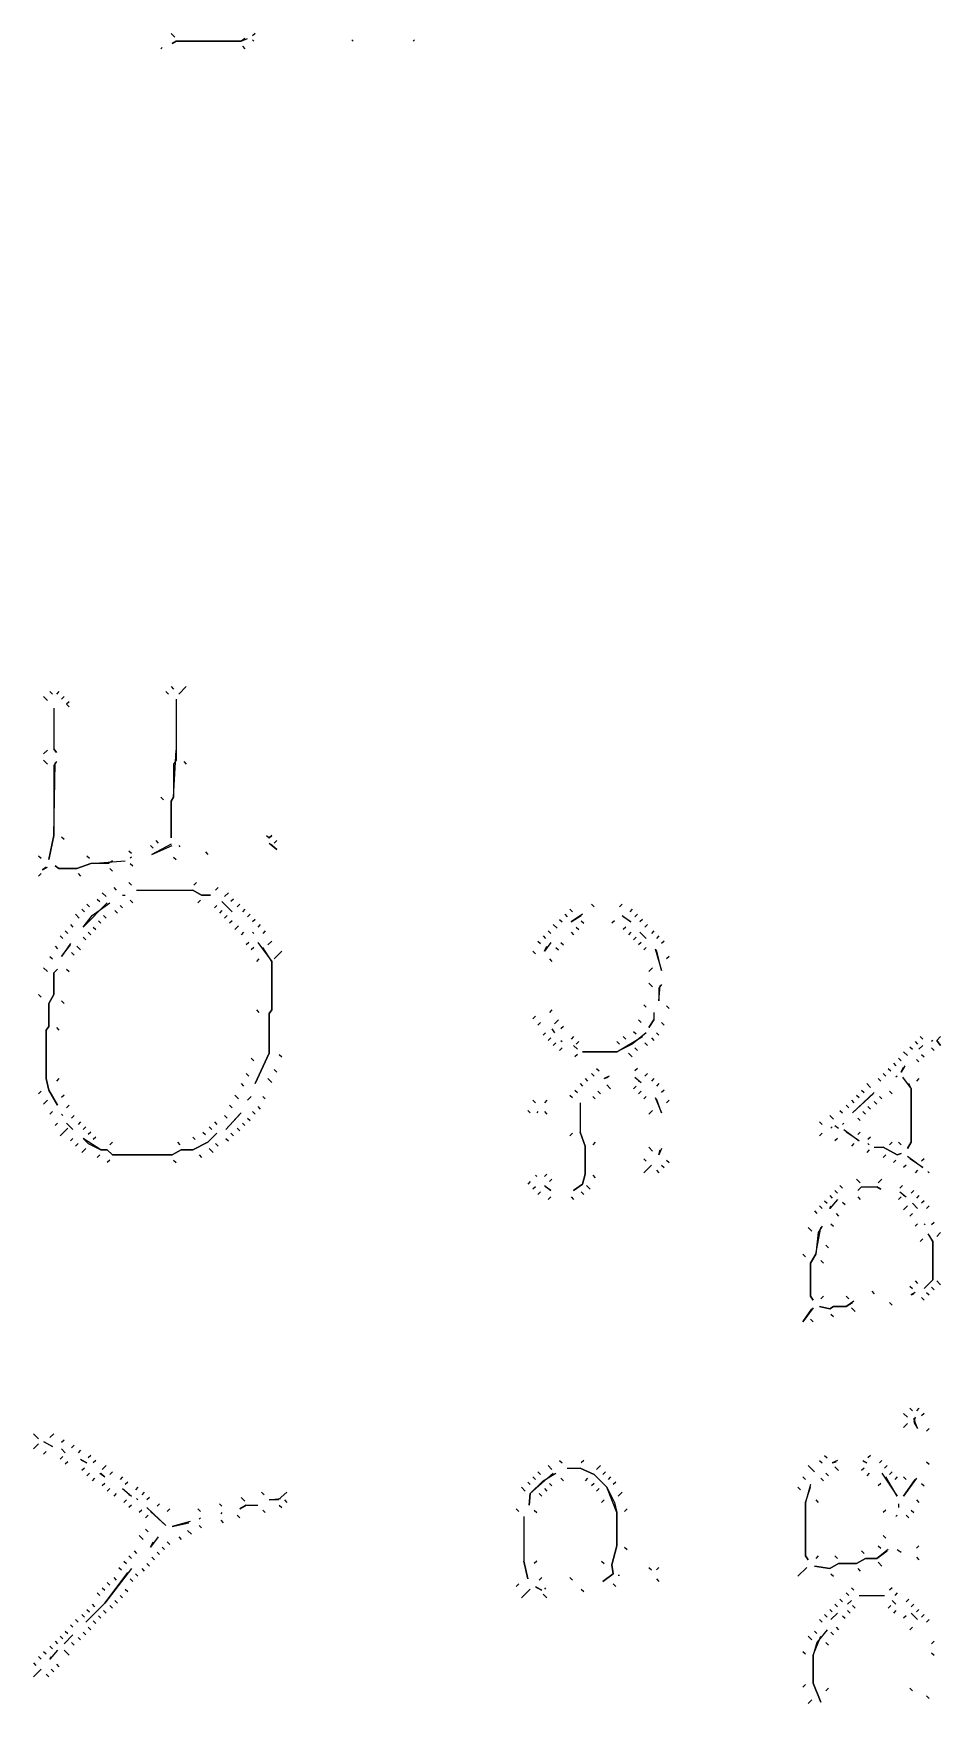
# Model space of a CAD drawing. Extents: x 1 to 2775, y -31 to 2075.
# Drawn here: x 563.8 to 682.5, y 775.8 to 994.5 of the extents above; entities that cross this region are included whole.
import ezdxf

# ---------------------------------------------------------------- set-up
doc = ezdxf.new("R2010")
doc.units = 0
doc.layers.add('LINEWORK', color=4, linetype='CONTINUOUS')

msp = doc.modelspace()

# ---------------------------------------------------------------- linework, layer by layer
at = {"layer": 'LINEWORK'}
for points in [[(581.8333, 994.5), (582.3333, 994)], [(591.5, 993.8333), (591, 993.5), (582.5, 993.5), (582, 993.1667), (582.5, 993.5), (591, 993.5), (591.8333, 993.8333)], [(591.1667, 992.8333), (591.5, 992.5)], [(592.8333, 994.5), (592.5, 994.1667)], [(592.5, 993.6667), (592.6667, 993.5)], [(605.5, 993.6667), (605.6667, 993.5)], [(613.6667, 993.6667), (613.5, 993.5)], [(580.6667, 992.6667), (580.5, 992.5)], [(565.1667, 907.6667), (565.6667, 907.1667)], [(566, 908.3333), (566.3333, 908)], [(567.1667, 908.3333), (566.8333, 908)], [(567.8333, 907.6667), (567.5, 907.3333)], [(581.1667, 908.3333), (581.5, 908)], [(581.8333, 909), (582.1667, 908.6667)], [(583.8333, 909), (582.8333, 908)], [(566.5, 906.1667), (566.5, 900.8333), (566.8333, 900.3333), (566.5, 900.8333)], [(568.5, 907), (568.1667, 906.6667), (568.5, 906.3333), (568.1667, 906.6667)], [(582.5, 907.3333), (582.5, 899.3333), (582.1667, 898.8333), (582.1667, 894.5), (581.8333, 894), (581.8333, 889.1667), (581.8333, 894), (582.1667, 894.5), (582.5, 900.6667)], [(565.6667, 900.6667), (565.1667, 900.1667)], [(565.1667, 899.3333), (565.6667, 898.8333)], [(566.8333, 899.1667), (566.5, 898.6667), (566.5, 889.5), (565.8333, 886.3333), (566.5, 889.5), (566.6667, 899)], [(583.5, 899.1667), (583.8333, 898.8333)], [(580.5, 894.5), (580.8333, 894.1667)], [(567.5, 889.3333), (567.8333, 889)], [(579.1667, 888.1667), (579.5, 887.8333)], [(581.8333, 888.3333), (579.3333, 887), (582, 888.1667)], [(579.8333, 888.8333), (580.1667, 888.5)], [(582.8333, 888.1667), (583, 888)], [(594.3333, 889.5), (594.6667, 889.1667), (595, 889.5), (594.6667, 889.1667)], [(594.6667, 888.5), (595.6667, 887.6667), (594.8333, 888.3333)], [(595.6667, 888.8333), (595.3333, 888.5)], [(564.5, 886.8333), (564.8333, 886.5)], [(574.1667, 886.1667), (573.6667, 885.8333), (571.3333, 885.8333), (569.5, 885.1667), (567.1667, 885.1667), (566.6667, 885.5), (567.1667, 885.1667), (569.5, 885.1667), (571.3333, 885.8333), (575.8333, 886.1667)], [(570.8333, 886.8333), (571.1667, 886.5)], [(576.3333, 887.5), (576.6667, 887.1667)], [(576.6667, 886.6667), (576.5, 886.5)], [(576.5, 885.8333), (576.8333, 885.5)], [(582.1667, 886.6667), (582.5, 886.3333)], [(586.3333, 887.3333), (586.6667, 887)], [(564.8333, 884.5), (564.5, 884.1667)], [(565.5, 885.3333), (565, 885), (565.6667, 885.3333)], [(569.6667, 884.5), (570, 884.1667)], [(573.8333, 885.1667), (574.1667, 884.8333)], [(572.8333, 882), (573.3333, 881.5)], [(574.3333, 882.6667), (574.6667, 882.3333)], [(575.5, 881.6667), (575.8333, 881.6667)], [(576.3333, 883.3333), (576.6667, 883)], [(577.3333, 882.3333), (584.6667, 882.3333), (585.8333, 881.6667), (587, 881.6667), (585.8333, 881.6667), (584.6667, 882.3333)], [(585.1667, 883.3333), (584.8333, 883)], [(588, 882.6667), (587.6667, 882.3333)], [(589.3333, 882), (588.8333, 881.5)], [(569.3333, 879.1667), (569.8333, 878.6667)], [(570.1667, 879.8333), (570.5, 879.5)], [(573.5, 880.6667), (570.3333, 877.5), (571.5, 879), (573.8333, 880.6667)], [(570.8333, 880.5), (571.1667, 880.1667)], [(572.1667, 881.1667), (572.5, 880.8333)], [(574.5, 879.6667), (574.8333, 879.3333)], [(575.1667, 880.3333), (575.5, 880)], [(576.5, 881), (576.8333, 880.6667)], [(585.6667, 881), (585.3333, 880.6667)], [(587.8333, 880.3333), (587.5, 880)], [(588.5, 879.6667), (588.1667, 879.3333)], [(588.5, 880.8333), (589.8333, 879.5)], [(590, 881.1667), (589.6667, 880.8333)], [(590.8333, 880.5), (590.5, 880.1667)], [(591.5, 879.8333), (591.1667, 879.5)], [(592.1667, 879.1667), (591.8333, 878.8333)], [(633.3333, 879.1667), (633.6667, 878.8333)], [(634, 879.8333), (634.3333, 879.5)], [(635.6667, 879.1667), (634.1667, 878.1667), (635.5, 879)], [(636.8333, 880.5), (637.1667, 880.1667)], [(640.8333, 880.5), (640.5, 880.1667)], [(642.1667, 879.8333), (641.8333, 879.5)], [(642.8333, 879.1667), (642.5, 878.8333)], [(568, 877), (568.3333, 876.6667)], [(568.6667, 877.8333), (569, 877.5)], [(571.6667, 877.5), (572, 877.1667)], [(572.3333, 878.3333), (572.6667, 878)], [(573, 879), (573.3333, 878.6667)], [(589.1667, 879), (588.8333, 878.6667)], [(589.8333, 878.3333), (589.5, 878)], [(590.6667, 877.6667), (590.1667, 877.1667)], [(592.8333, 878.5), (592.5, 878.1667)], [(593.5, 877.8333), (593.1667, 877.5)], [(594.1667, 877), (593.8333, 876.6667)], [(631.1667, 877), (631.5, 876.6667)], [(631.8333, 877.8333), (632.3333, 877.3333)], [(632.6667, 878.5), (633, 878.1667)], [(634.8333, 877.5), (635.1667, 877.1667)], [(635.5, 878.3333), (635.8333, 878)], [(639.8333, 878.3333), (639.5, 878)], [(640.8333, 879), (642, 878.1667), (641, 878.8333)], [(641.3333, 877.5), (641, 877.1667)], [(643.5, 878.5), (643.1667, 878.1667)], [(644.1667, 877.8333), (643.8333, 877.5)], [(645, 877), (644.6667, 876.6667)], [(566.6667, 875), (567, 874.6667)], [(567.3333, 876.3333), (567.6667, 876)], [(568.6667, 875.3333), (567.5, 873.6667), (568.6667, 875.1667)], [(569.5, 875), (570, 874.5)], [(570.3333, 876.1667), (570.6667, 875.8333)], [(571, 876.8333), (571.3333, 876.5)], [(591.3333, 876.8333), (591, 876.5)], [(592, 875.5), (591.6667, 875.1667)], [(592.6667, 874.8333), (592.3333, 874.5)], [(592.5, 876.8333), (592.6667, 876.6667)], [(593.1667, 875.5), (595, 873), (595, 866.6667), (594.6667, 866.1667), (594.6667, 861), (592.8333, 857), (594.6667, 861), (594.6667, 866.1667), (595, 866.6667), (595, 873), (593.8333, 874.8333)], [(595, 875.6667), (594.5, 875.1667)], [(629.8333, 875.6667), (630.1667, 875.3333)], [(630.5, 876.3333), (630.8333, 876)], [(631.5, 875.5), (630.6667, 874.3333), (631, 875)], [(632.1667, 874.8333), (632.5, 874.5)], [(632.8333, 875.5), (633.1667, 875.1667)], [(634.1667, 876.8333), (634.5, 876.5)], [(642, 876.8333), (641.6667, 876.5)], [(642.6667, 876.1667), (642.3333, 875.8333)], [(643.3333, 875.5), (643, 875.1667)], [(643.1667, 876.8333), (644, 876)], [(644, 874.8333), (643.6667, 874.5)], [(645.6667, 876.3333), (645.3333, 876)], [(646.3333, 875.6667), (646, 875.3333)], [(566, 873.6667), (566.3333, 873.3333)], [(568.8333, 874.1667), (569.1667, 873.8333)], [(593.3333, 873.3333), (593, 873)], [(596.3333, 874.3333), (595.3333, 873.3333)], [(629.1667, 874.3333), (629.5, 874)], [(631.3333, 873.3333), (631.6667, 873)], [(645.1667, 874.6667), (646, 871.8333), (645.3333, 874.5)], [(647, 873.6667), (646.6667, 873.3333)], [(565.1667, 872.1667), (565.6667, 871.6667)], [(567, 872), (566.5, 871.5), (566.5, 868.6667), (565.8333, 867.5), (565.8333, 864.5), (565.5, 864), (565.5, 857.6667), (565.8333, 856.1667), (567, 854.1667), (565.8333, 856.1667), (565.5, 857.6667), (565.5, 864), (565.8333, 864.5), (565.8333, 867.5), (566.5, 868.6667), (566.5, 871.5)], [(568.1667, 872), (568.5, 871.6667)], [(644.8333, 872.1667), (644.3333, 871.6667)], [(564.5, 868.6667), (564.8333, 868.3333)], [(644.3333, 870.1667), (644.8333, 869.6667)], [(646, 870), (645.6667, 869.5), (645.6667, 867.8333), (645.8333, 869.8333)], [(567.5, 867.8333), (567.8333, 867.5)], [(593, 866.6667), (593.3333, 866.3333)], [(631.6667, 866.6667), (631.3333, 866.3333)], [(643.6667, 867.3333), (644, 867)], [(645, 866.3333), (645, 865.3333), (644.3333, 864.3333), (645, 865.3333)], [(646.6667, 867.1667), (647, 866.8333)], [(566.8333, 864.3333), (567.1667, 864)], [(629.5, 865.8333), (629.1667, 865.5)], [(630.1667, 865), (629.8333, 864.6667)], [(631.6667, 864.1667), (632, 863.6667), (631.8333, 864)], [(632.5, 865.3333), (632, 864.8333)], [(633.1667, 864.5), (632.8333, 864.1667)], [(642.3333, 863.8333), (642.6667, 863.5)], [(643, 865.3333), (643.3333, 865)], [(646, 865), (646.3333, 864.6667)], [(630.8333, 863.6667), (630.5, 863.3333)], [(631.5, 863), (631.1667, 862.6667)], [(632.1667, 862.3333), (631.8333, 862)], [(633, 861.6667), (632.6667, 861.3333)], [(632.8333, 862.6667), (633, 862.5)], [(634.5, 863.1667), (634.1667, 862.8333)], [(634.5, 862), (635, 861.5)], [(635.1667, 862.5), (634.8333, 862.1667)], [(644, 863.6667), (642.1667, 862.1667), (640.1667, 861.1667), (635.6667, 861.1667), (640.1667, 861.1667), (643.5, 863.1667)], [(640.1667, 862.5), (640.5, 862.1667)], [(641, 863.1667), (641.3333, 862.8333)], [(642.5, 861.6667), (642.8333, 861.3333)], [(643.8333, 862.3333), (644.1667, 862)], [(644.6667, 863), (645, 862.6667)], [(645.3333, 863.6667), (645.6667, 863.3333)], [(678.5, 861.8333), (678.8333, 861.5)], [(679.1667, 862.5), (679.5, 862.1667)], [(680.1667, 862), (679.6667, 861.5)], [(679.8333, 863.1667), (680.1667, 862.8333)], [(681.5, 862.6667), (681.3333, 862.5)], [(681.3333, 861.6667), (681.6667, 861.3333)], [(682.5, 863.1667), (682, 862.6667), (682.5, 862), (682, 862.6667)], [(592.3333, 860.3333), (592.6667, 860)], [(596, 860.8333), (596.3333, 860.5)], [(635, 860.8333), (634.6667, 860.5)], [(641.6667, 861), (642.1667, 860.5)], [(676.3333, 859.6667), (676.6667, 859.3333)], [(677, 860.3333), (677.3333, 860)], [(677.6667, 861.1667), (678.1667, 860.6667)], [(679.3333, 860.1667), (679.6667, 859.8333)], [(680, 860.8333), (680.3333, 860.5)], [(567.1667, 857.6667), (566.8333, 857.3333)], [(591.6667, 858.3333), (592, 858)], [(594.5, 857.6667), (595, 857.1667)], [(595.3333, 858.8333), (595.6667, 858.5)], [(636, 857.6667), (636.3333, 857.3333)], [(636.8333, 858.3333), (637.1667, 858)], [(637.5, 859), (637.8333, 858.6667)], [(639.1667, 858), (638.5, 857.6667), (639, 857.8333)], [(642.8333, 859), (642.5, 858.6667)], [(642.5, 857.8333), (643.3333, 857.1667), (643, 857.3333)], [(644.1667, 858.3333), (643.8333, 858)], [(645, 857.6667), (644.6667, 857.3333)], [(674.3333, 857.6667), (674.6667, 857.3333)], [(675, 858.3333), (675.3333, 858)], [(675.6667, 859), (676, 858.6667)], [(676.8333, 858), (676.6667, 857.8333)], [(677.8333, 859.3333), (677.3333, 858.5), (677.6667, 859.1667)], [(677.5, 857.8333), (678.6667, 856.3333), (678.6667, 849.3333), (678.1667, 848.5), (678.6667, 849.3333), (678.6667, 856.3333), (678.3333, 857)], [(679.6667, 857.6667), (679.3333, 857.3333)], [(564.8333, 856), (564.5, 855.6667)], [(567.8333, 855.5), (567.5, 855.1667)], [(590.1667, 855.5), (590.6667, 855)], [(591, 857), (591.3333, 856.6667)], [(592.3333, 855.3333), (591.8333, 854.8333)], [(593.8333, 855.3333), (594.1667, 855)], [(634, 855.5), (634.3333, 855.1667)], [(634.6667, 856.1667), (635, 855.8333)], [(635.3333, 857), (635.6667, 856.6667)], [(637, 855.3333), (637.3333, 855)], [(637.6667, 856), (638, 855.6667)], [(638.8333, 856.8333), (639.3333, 856.3333)], [(642.6667, 856.6667), (642.3333, 856.3333)], [(643.3333, 856), (643, 855.6667)], [(644, 855.3333), (643.6667, 855)], [(645.1667, 855.1667), (646, 853.1667), (645.3333, 855)], [(645.6667, 857), (645.3333, 856.6667)], [(646.3333, 856.1667), (646, 855.8333)], [(673.8333, 855.8333), (671, 853.1667), (673.6667, 855.6667)], [(671.5, 855.5), (671.8333, 855.1667)], [(672.1667, 856.1667), (672.5, 855.8333)], [(672.8333, 857), (673.3333, 856.5)], [(674.5, 855.3333), (674.8333, 855)], [(675.8333, 856), (676.1667, 855.6667)], [(565.6667, 854.8333), (565.1667, 854.3333)], [(566.3333, 853.3333), (566, 853)], [(567.5, 853), (567.6667, 852.8333)], [(568.5, 854.1667), (568.1667, 853.8333)], [(569.1667, 852.8333), (568.8333, 852.5)], [(588.8333, 852.8333), (589.1667, 852.5)], [(591, 853.1667), (589, 851), (590.8333, 853)], [(589.5, 854.1667), (589.8333, 853.8333)], [(592.5, 853.3333), (592.8333, 853)], [(593.1667, 854), (593.5, 853.6667)], [(628.5, 853.5), (628.8333, 853.1667)], [(629.1667, 854.8333), (629.5, 854.5)], [(629.8333, 853.3333), (629.6667, 853.1667)], [(631, 854.8333), (630.6667, 854.5)], [(630.6667, 853.3333), (631, 853)], [(635.3333, 854.5), (635.3333, 850.6667), (636, 848.8333), (636, 845.1667), (635.6667, 843.8333), (634.5, 843), (635.6667, 843.8333), (636, 845.1667), (636, 848.8333), (635.3333, 850.6667)], [(644.8333, 853.5), (644.3333, 853)], [(647, 854.8333), (646.6667, 854.5)], [(668, 852.8333), (668.5, 852.3333)], [(669.3333, 853.5), (669.6667, 853.1667)], [(670.1667, 854.1667), (670.5, 853.8333)], [(670.8333, 854.8333), (671.1667, 854.5)], [(672.3333, 853.3333), (672.6667, 853)], [(673, 854), (673.3333, 853.6667)], [(673.8333, 854.6667), (674.1667, 854.3333)], [(567, 851.8333), (566.6667, 851.5)], [(568.3333, 851.1667), (567.3333, 850.1667)], [(568.1667, 851.8333), (569, 851)], [(570, 852), (569.6667, 851.6667)], [(570.6667, 851.3333), (570.3333, 851)], [(571.3333, 850.6667), (571, 850.3333)], [(586, 850.6667), (586.3333, 850.3333)], [(586.8333, 851.3333), (587.1667, 851)], [(587.5, 852), (587.8333, 851.6667)], [(590.5, 851.1667), (590.8333, 850.8333)], [(591.1667, 851.8333), (591.5, 851.5)], [(591.8333, 852.5), (592.1667, 852.1667)], [(666.6667, 852), (667, 851.6667)], [(668.3333, 851.3333), (668.1667, 851.1667)], [(668.6667, 851.5), (669.1667, 851.1667), (668.8333, 851.3333)], [(669.8333, 851.8333), (669.6667, 851.6667)], [(669.8333, 851), (671.8333, 849.5), (670.1667, 850.6667)], [(671.6667, 852.5), (672, 852.1667)], [(672, 850.6667), (671.6667, 850.3333)], [(569, 849.8333), (568.6667, 849.5)], [(569.6667, 849.1667), (569.3333, 848.8333)], [(570.6667, 848.5), (570.1667, 848)], [(587.8333, 850.5), (586.6667, 849.3333), (584.6667, 848.3333), (583.1667, 848.3333), (582, 847.6667), (574.1667, 847.6667), (573.5, 848.3333), (572.6667, 848.3333), (570.3333, 849.8333), (571, 849.1667), (572.6667, 848.3333), (573.5, 848.3333), (574.1667, 847.6667), (582, 847.6667), (583.1667, 848.3333), (584.6667, 848.3333), (586.6667, 849.3333)], [(572, 850), (571.6667, 849.6667)], [(574.1667, 849.3333), (573.8333, 849)], [(582.6667, 849.3333), (583, 849)], [(584.6667, 850), (585, 849.6667)], [(586.8333, 848.5), (587.3333, 848)], [(587.6667, 849.1667), (588, 848.8333)], [(589, 849.8333), (589.3333, 849.5)], [(589.6667, 850.5), (590, 850.1667)], [(634.3333, 850.5), (634, 850.1667)], [(637.3333, 849.3333), (637, 849)], [(644.3333, 848.6667), (644.8333, 848.1667)], [(646, 848.5), (645.6667, 847.6667), (645.8333, 848.3333)], [(667, 850.5), (666.6667, 850.1667)], [(669, 849.8333), (668.6667, 849.5)], [(671.1667, 849.1667), (670.8333, 848.8333)], [(673.3333, 850), (673, 849.6667)], [(673, 849.1667), (673.1667, 849)], [(673.8333, 848.6667), (675, 848.6667), (676.8333, 847.6667), (677.3333, 847.8333), (676.8333, 847.6667), (675, 848.6667)], [(676.1667, 849.3333), (675.8333, 849)], [(677, 849.3333), (677.3333, 849)], [(572.5, 847.6667), (572.1667, 847.3333)], [(573.8333, 847), (573.5, 846.6667)], [(582.1667, 847), (582.5, 846.6667)], [(585.5, 847.6667), (585.8333, 847.3333)], [(643.6667, 847.1667), (644, 846.8333)], [(644.6667, 846.3333), (643.6667, 845.3333)], [(646, 846.3333), (646.3333, 846)], [(646.6667, 847), (647, 846.6667)], [(673.1667, 848.3333), (672.8333, 848)], [(675.3333, 847.6667), (675, 847.3333)], [(676.6667, 847), (676.3333, 846.6667)], [(678, 846.3333), (677.6667, 846)], [(678.1667, 847.5), (680.1667, 846), (678.5, 847.1667)], [(680.3333, 847.1667), (680, 846.8333)], [(628.8333, 844.1667), (628.5, 843.8333)], [(629.5, 845), (629.6667, 844.8333)], [(631, 845.1667), (630.6667, 844.8333)], [(631.6667, 844.5), (631.3333, 844.1667)], [(637, 845), (637.3333, 844.6667)], [(645.3333, 845.6667), (645.6667, 845.3333)], [(671.5, 844.5), (672, 844)], [(674.8333, 844.5), (674.3333, 844)], [(679.5, 845.6667), (679.1667, 845.3333)], [(680.8333, 845.5), (681, 845.3333)], [(629.5, 843.5), (629.1667, 843.1667)], [(630.1667, 842.8333), (629.8333, 842.5)], [(630.6667, 843.6667), (631.5, 843), (630.8333, 843.5)], [(631.5, 842.1667), (631.1667, 841.8333)], [(634.1667, 842.1667), (634.5, 841.8333)], [(635.5, 842.8333), (635.8333, 842.5)], [(636.1667, 843.6667), (636.6667, 843.1667)], [(668, 842.3333), (668.3333, 842)], [(668.6667, 843), (669, 842.6667)], [(669.3333, 843.6667), (669.6667, 843.3333)], [(672.1667, 843.5), (671.6667, 843), (672.1667, 843.5), (674.1667, 843.5), (674.6667, 843.1667), (674.1667, 843.5)], [(671.6667, 842.1667), (672, 841.8333)], [(677.3333, 842.1667), (677, 841.8333)], [(677.5, 843.6667), (677.1667, 843.3333)], [(677.1667, 842.8333), (678, 842.1667), (677.6667, 842.3333)], [(679, 843), (678.6667, 842.6667)], [(679.6667, 842.3333), (679.3333, 842)], [(666, 840.3333), (666.3333, 840)], [(666.6667, 841), (667, 840.6667)], [(667.3333, 841.6667), (667.6667, 841.3333)], [(669, 841.8333), (668, 840.6667), (668.1667, 841)], [(668.8333, 840), (669.1667, 839.6667)], [(669.6667, 841.5), (670, 841.1667)], [(678.1667, 841), (677.6667, 840.5)], [(678.8333, 840), (678.5, 839.6667)], [(678.8333, 841.3333), (679.5, 840.6667)], [(680.3333, 841.6667), (680, 841.3333)], [(681, 841), (680.6667, 840.6667)], [(665.1667, 838.1667), (665.6667, 837.6667)], [(667, 838.3333), (666.5, 837.5), (666.1667, 834.6667), (665.5, 833.5), (665.5, 829.1667), (665.8333, 828.6667), (665.5, 829.1667), (665.5, 833.5), (666.1667, 834.6667), (666.8333, 838.1667)], [(668.1667, 838.6667), (668.5, 838.3333)], [(679.5, 838.6667), (679.1667, 838.3333)], [(680.3333, 838.6667), (680.5, 838.5)], [(681.6667, 838.8333), (681.3333, 838.5)], [(682.5, 837.5), (682, 837)], [(667.5, 835.8333), (667.8333, 835.5)], [(680.1667, 836.6667), (679.8333, 836.3333)], [(680.8333, 837.3333), (681.5, 836.3333), (681.5, 831.3333), (680.3333, 830.1667), (681.5, 831.3333), (681.5, 836.3333), (681, 837.1667)], [(664.5, 834.6667), (664.8333, 834.3333)], [(666.8333, 833.8333), (667.1667, 833.5)], [(679.1667, 831.1667), (679.5, 830.8333)], [(682, 831.1667), (682.5, 830.6667)], [(667.1667, 829.1667), (666.8333, 828.8333)], [(670.1667, 829.1667), (670.5, 828.8333)], [(673.5, 829.8333), (673.8333, 829.5)], [(678.5, 830.5), (678.8333, 830.1667)], [(679.1667, 829.6667), (678.6667, 829.3333), (679, 829.5)], [(680, 829), (680.3333, 828.6667)], [(680.6667, 829.6667), (681, 829.3333)], [(681.3333, 830.3333), (681.6667, 830)], [(665.8333, 827.6667), (664.5, 825.8333), (665.6667, 827.5)], [(671.1667, 828.5), (670.1667, 827.8333), (668.5, 827.8333), (668, 827.5), (666.6667, 827.8333), (668, 827.5), (668.5, 827.8333), (670.1667, 827.8333), (671, 828.3333)], [(668.1667, 826.8333), (668.5, 826.5)], [(670.8333, 827.6667), (671.3333, 827.1667)], [(675.8333, 828.3333), (676.1667, 828)], [(665.5, 826.1667), (665.8333, 825.8333)], [(677.6667, 813.8333), (678.1667, 813.3333)], [(678.5, 814.5), (678.8333, 814.1667)], [(679.6667, 814.5), (679.3333, 814.1667)], [(680.3333, 813.8333), (680, 813.5)], [(678.1667, 812.5), (677.6667, 812)], [(679.1667, 813.3333), (679, 812.6667), (679.5, 811.8333), (679, 813.1667)], [(681, 811.8333), (680.6667, 811.5)], [(563.8333, 811.1667), (564.5, 810.5)], [(564.5, 809.8333), (563.8333, 809.1667)], [(565.1667, 810.1667), (566.3333, 809.5), (565.3333, 810)], [(566.5, 811.1667), (566, 810.6667)], [(567.8333, 810.3333), (567.5, 810)], [(567.5, 809.1667), (568, 808.6667)], [(569.1667, 809.6667), (568.8333, 809.3333)], [(565.5, 808.8333), (565.1667, 808.5)], [(567.6667, 808.1667), (567.3333, 807.8333)], [(568.3333, 807.5), (568, 807.1667)], [(570, 809), (569.6667, 808.6667)], [(570, 807.8333), (570.8333, 807.3333), (570.1667, 807.6667)], [(571.3333, 808.3333), (571, 808)], [(572, 807.6667), (571.6667, 807.3333)], [(573.3333, 807), (572.8333, 806.5)], [(631.1667, 807), (631.6667, 806.5)], [(632.6667, 807.6667), (633, 807.3333)], [(635.8333, 807.6667), (635.5, 807.3333)], [(638, 807), (637.5, 806.5)], [(665.1667, 807), (666, 806.1667)], [(666.6667, 807.6667), (667, 807.3333)], [(667.3333, 808.3333), (667.6667, 808)], [(669, 807.6667), (668.3333, 807.3333), (668.8333, 807.5)], [(672.3333, 807.6667), (672.8333, 807.3333), (672.5, 807.5)], [(673.3333, 808.3333), (673, 808)], [(674.8333, 807.6667), (674.5, 807.3333)], [(675.5, 807), (675.1667, 806.6667)], [(680.6667, 807.5), (681, 807.1667)], [(570.5, 806.6667), (570.1667, 806.3333)], [(571.1667, 806), (570.8333, 805.6667)], [(571.8333, 805.3333), (571.5, 805)], [(572.5, 806), (573.1667, 805.5), (572.6667, 806)], [(574.1667, 806.1667), (573.8333, 805.8333)], [(575.5, 805.5), (575.1667, 805.1667)], [(576.1667, 804.8333), (575.8333, 804.5)], [(628.5, 804.8333), (628.8333, 804.5)], [(631.8333, 806), (628.8333, 803.3333), (628.6667, 801.8333), (628.8333, 803.3333), (630.5, 805), (632.1667, 806)], [(629.1667, 805.5), (629.5, 805.1667)], [(629.8333, 806.1667), (630.1667, 805.8333)], [(632.8333, 805.3333), (633.1667, 805)], [(633.6667, 806.6667), (635.3333, 806.6667), (637.1667, 805.8333), (638.8333, 804.1667), (639.8333, 802.1667), (640.1667, 800.8333), (640.1667, 796.5), (639.5, 794), (639.6667, 792.8333), (638.3333, 791.8333), (639.6667, 792.8333), (639.5, 794), (640.1667, 796.5), (640.1667, 800.8333), (638.8333, 804.1667), (637.1667, 805.8333), (635.3333, 806.6667)], [(636.3333, 805.3333), (636, 805)], [(638.6667, 806.1667), (638.3333, 805.8333)], [(639.3333, 805.5), (639, 805.1667)], [(640, 804.8333), (639.6667, 804.5)], [(664.5, 805.5), (664.8333, 805.1667)], [(666.8333, 805.3333), (667.1667, 805)], [(667.5, 806), (667.8333, 805.6667)], [(668.6667, 806.8333), (669.1667, 806.3333)], [(672.5, 806.6667), (672.1667, 806.3333)], [(673.1667, 806), (672.8333, 805.6667)], [(674.8333, 806), (676.8333, 803), (675.3333, 805.5)], [(676.1667, 806.1667), (675.8333, 805.8333)], [(676.8333, 805.5), (676.5, 805.1667)], [(677.6667, 805.5), (678, 805.1667)], [(679.3333, 805.3333), (677.6667, 803), (679.1667, 805.1667)], [(573.1667, 804.6667), (572.8333, 804.3333)], [(573.8333, 804), (573.5, 803.6667)], [(574.6667, 803.3333), (574.3333, 803)], [(575.5, 804), (576.6667, 803), (576.3333, 803.1667)], [(577.5, 804.1667), (577.1667, 803.8333)], [(577.3333, 802.6667), (577.5, 802.5)], [(578.3333, 803.5), (578, 803.1667)], [(579, 802.8333), (578.6667, 802.5)], [(591, 802.8333), (591.5, 802.3333)], [(593.6667, 803.5), (594, 803.1667)], [(597, 803.5), (595.8333, 802.5), (594.6667, 802.5), (596.1667, 802.6667)], [(627.6667, 804.1667), (628.1667, 803.6667)], [(630, 803.3333), (630.3333, 803)], [(630.6667, 804), (631, 803.6667)], [(631.3333, 804.6667), (631.6667, 804.3333)], [(637.1667, 804.6667), (636.8333, 804.3333)], [(637.8333, 804), (637.5, 803.6667)], [(640.8333, 803.5), (640.3333, 803)], [(663.8333, 804.1667), (664.1667, 803.8333)], [(665.5, 804.5), (664.8333, 802.1667), (664.8333, 795.1667), (665.1667, 794.6667), (664.8333, 795.1667), (664.8333, 802.1667), (665.5, 804.1667)], [(674.6667, 804.6667), (674.3333, 804.3333)], [(680, 804.6667), (680.3333, 804.3333)], [(576, 802.5), (575.6667, 802.1667)], [(576.6667, 801.8333), (576.3333, 801.5)], [(578, 801.1667), (577.6667, 800.8333)], [(578.8333, 800.5), (578.5, 800.1667)], [(578.6667, 801.5), (581.1667, 799.1667), (579.1667, 801)], [(580.3333, 802), (580, 801.6667)], [(581.6667, 801.3333), (581.3333, 801)], [(585.3333, 801.3333), (585.6667, 801)], [(588.1667, 802), (588.5, 801.6667)], [(588.5, 800.8333), (588.3333, 800.6667)], [(590.5, 800.5), (590.8333, 800.1667)], [(591.6667, 801.8333), (590.8333, 801.3333), (591.6667, 801.8333), (593.1667, 801.8333)], [(593.8333, 801.1667), (594.1667, 800.8333)], [(596, 801.8333), (596.3333, 801.5)], [(596.6667, 802.5), (597, 802.1667)], [(627, 801.3333), (627.3333, 801)], [(628, 800.3333), (628, 794.5), (628.5, 792.1667), (628, 794.5)], [(629.3333, 801.1667), (629.6667, 800.8333)], [(638.5, 802.5), (638.1667, 802.1667)], [(641.5, 801.3333), (641.1667, 801)], [(666.1667, 802.5), (666.5, 802.1667)], [(675.3333, 801.1667), (675, 800.8333)], [(676.8333, 800.5), (676.6667, 800.3333)], [(677, 802), (677, 801.5)], [(678, 800.5), (678.3333, 800.1667)], [(678.6667, 801.1667), (679, 800.8333)], [(679.3333, 802.5), (679.6667, 802.1667)], [(578.5, 798.6667), (578.8333, 798.3333)], [(584.3333, 799.6667), (582, 799), (584.1667, 799.5)], [(584, 798.5), (584.5, 798)], [(585.6667, 800.1667), (585.5, 800)], [(585.5, 799.1667), (585.8333, 798.8333)], [(588.3333, 799.8333), (588.6667, 799.5)], [(577.6667, 797.8333), (578.1667, 797.3333)], [(580.1667, 797.6667), (579.1667, 796.3333), (579.5, 797)], [(580.6667, 796.3333), (581, 796)], [(581.3333, 797), (581.6667, 796.6667)], [(582.8333, 797.6667), (583.1667, 797.3333)], [(641.1667, 796.3333), (641.5, 796)], [(675.6667, 796), (674.1667, 794.8333), (672.6667, 794.8333), (671.5, 794.1667), (669.1667, 794.1667), (668, 793.5), (666, 793.8333), (668, 793.5), (669.1667, 794.1667), (671.5, 794.1667), (672.6667, 794.8333), (674.1667, 794.8333), (675.5, 795.8333)], [(674.3333, 796.5), (674.6667, 796.1667)], [(675, 797.8333), (675.3333, 797.5)], [(676.8333, 796), (677.3333, 795.6667), (677, 795.8333)], [(679.6667, 796.5), (679.3333, 796.1667)], [(575.6667, 794.5), (576, 794.1667)], [(576.3333, 795.1667), (576.6667, 794.8333)], [(577, 795.8333), (577.3333, 795.5)], [(578.6667, 794.1667), (579, 793.8333)], [(579.3333, 795), (579.6667, 794.6667)], [(580, 795.6667), (580.3333, 795.3333)], [(629.6667, 794.5), (629.3333, 794.1667)], [(638.1667, 794.5), (638.5, 794.1667)], [(666.5, 795.1667), (666.1667, 794.8333)], [(668.6667, 795.1667), (669, 794.8333)], [(672.1667, 795.8333), (672.5, 795.5)], [(674.3333, 794.3333), (674.8333, 793.8333)], [(679.3333, 795), (679.6667, 794.6667)], [(576.6667, 793.5), (573.1667, 789), (570.6667, 786.5), (573.1667, 789), (576.1667, 793)], [(573.5, 791.6667), (573.8333, 791.3333)], [(574.3333, 792.3333), (574.6667, 792)], [(575, 793.6667), (575.3333, 793.3333)], [(576.5, 792.1667), (576.8333, 791.8333)], [(577.1667, 792.8333), (577.5, 792.5)], [(578, 793.5), (578.3333, 793.1667)], [(630.3333, 792.3333), (630, 792)], [(634, 792.3333), (634.3333, 792)], [(640.3333, 792.6667), (640.5, 792.6667)], [(644.3333, 793.6667), (644.6667, 793.3333)], [(645.6667, 793.6667), (645.3333, 793.3333)], [(645.3333, 792.1667), (645.6667, 791.8333)], [(665, 793.6667), (663.8333, 792.5)], [(668.1667, 792.8333), (668.5, 792.5)], [(671.6667, 793.5), (672, 793.1667)], [(572.1667, 790.3333), (572.5, 790)], [(572.8333, 791), (573.1667, 790.6667)], [(575.1667, 790), (575.5, 789.6667)], [(575.8333, 790.8333), (576.1667, 790.5)], [(627.3333, 791.5), (627, 791.1667)], [(628.8333, 790.8333), (627.6667, 789.6667)], [(629.5, 791.1667), (630.3333, 790.6667), (629.6667, 791)], [(630.5, 790.1667), (631, 789.6667)], [(630.8333, 791), (630.6667, 790.8333)], [(635.5, 790.8333), (635.8333, 790.5)], [(639.6667, 791.5), (640, 791.1667)], [(669.3333, 789.5), (669.6667, 789.1667)], [(670.1667, 790.3333), (670.5, 790)], [(670.8333, 791), (671.1667, 790.6667)], [(671.8333, 790), (675.1667, 790)], [(676.1667, 791), (675.8333, 790.6667)], [(676.8333, 790.3333), (676.5, 790)], [(678.3333, 789.5), (678, 789.1667)], [(570.1667, 787.5), (570.5, 787.1667)], [(570.8333, 788.1667), (571.1667, 787.8333)], [(571.5, 788.8333), (571.8333, 788.5)], [(572.3333, 787.3333), (572.6667, 787)], [(573, 788), (573.3333, 787.6667)], [(573.8333, 788.6667), (574.1667, 788.3333)], [(574.5, 789.3333), (574.8333, 789)], [(667.3333, 787.5), (667.6667, 787.1667)], [(668, 788.1667), (668.3333, 787.8333)], [(669, 787.6667), (668.1667, 786.8333)], [(668.6667, 788.8333), (669, 788.5)], [(669.6667, 787.3333), (670, 787)], [(670.8333, 789.3333), (670.3333, 788.8333)], [(670.3333, 788), (670.6667, 787.6667)], [(671, 788.6667), (671.3333, 788.3333)], [(676, 788.6667), (675.6667, 788.3333)], [(676.1667, 789.3333), (676.6667, 788.8333)], [(676.6667, 788), (676.3333, 787.6667)], [(678, 787.3333), (677.6667, 787)], [(679, 788.8333), (678.6667, 788.5)], [(678.6667, 787.6667), (679.5, 786.8333)], [(679.6667, 788.1667), (679.3333, 787.8333)], [(680.3333, 787.5), (680, 787.1667)], [(568, 785.3333), (568.3333, 785)], [(568.6667, 786.1667), (569, 785.8333)], [(569.3333, 786.8333), (569.6667, 786.5)], [(570.3333, 785.1667), (570.6667, 784.8333)], [(571, 785.8333), (571.3333, 785.5)], [(571.6667, 786.6667), (572, 786.3333)], [(667.6667, 785.5), (666.3333, 783.8333), (665.8333, 782.1667), (665.8333, 778.5), (666.8333, 776), (665.8333, 778.5), (665.8333, 782.1667), (666.8333, 784.6667)], [(666, 785.3333), (666.3333, 785)], [(666.6667, 786.8333), (667, 786.5)], [(668.1667, 785.1667), (668.5, 784.8333)], [(668.8333, 785.8333), (669.1667, 785.5)], [(678.8333, 785.8333), (678.5, 785.5)], [(681, 786.8333), (680.6667, 786.5)], [(566, 783.3333), (566.3333, 783)], [(567, 782.8333), (566, 781.6667), (566.1667, 782)], [(566.6667, 784), (567, 783.6667)], [(567.3333, 784.6667), (567.6667, 784.3333)], [(569, 784.8333), (567.8333, 783.6667)], [(567.8333, 782.8333), (568.5, 782.1667)], [(568.8333, 783.8333), (569.1667, 783.5)], [(569.6667, 784.5), (570, 784.1667)], [(665.1667, 784.6667), (665.6667, 784.1667)], [(667.5, 783.8333), (667.8333, 783.5)], [(681.6667, 784), (681.3333, 783.6667)], [(563.8333, 781.1667), (564.1667, 780.8333)], [(564.5, 782), (564.8333, 781.6667)], [(565.1667, 782.6667), (565.5, 782.3333)], [(566.8333, 781), (567.1667, 780.6667)], [(664.5, 782.6667), (664.8333, 782.3333)], [(681.3333, 782.5), (681.6667, 782.1667)], [(564.8333, 780.3333), (563.8333, 779.3333)], [(565.5, 779.6667), (565.8333, 779.3333)], [(566.1667, 780.3333), (566.5, 780)], [(664.8333, 778.3333), (664.5, 778)], [(665.6667, 776.3333), (665.1667, 775.8333)], [(667.8333, 777.8333), (667.5, 777.5)], [(678.5, 777.8333), (678.8333, 777.5)], [(680.6667, 776.8333), (681, 776.5)]]:
    msp.add_lwpolyline(points, dxfattribs=at)

doc.saveas('drawing.dxf')
